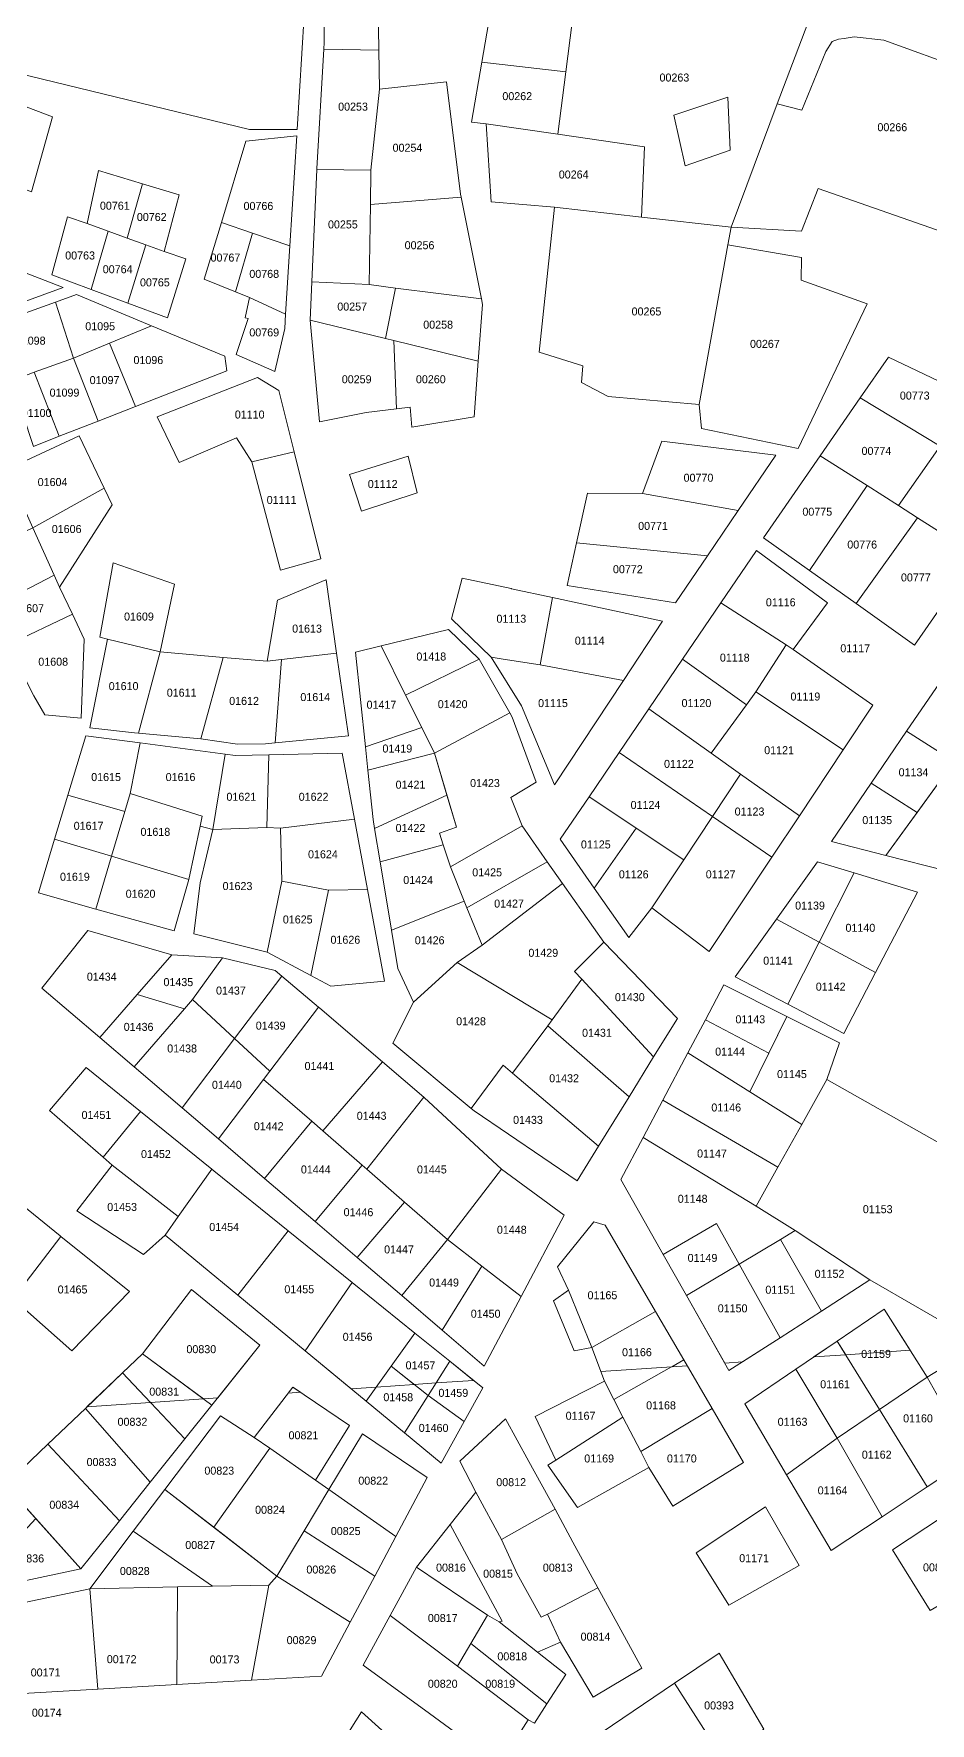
# Model space of a CAD drawing. Header units: metres. Extents: x 245225 to 248406, y 1633796 to 1637634.
# Drawn here: x 247318.2 to 247486.2, y 1636206.3 to 1636522.9 of the extents above; entities that cross this region are included whole.
import ezdxf
from ezdxf.enums import TextEntityAlignment as Align

# ---------------------------------------------------------------- set-up
doc = ezdxf.new("R2010")
doc.units = ezdxf.units.M
doc.header["$MEASUREMENT"] = 0
doc.layers.add('historique_numero_parcelle', color=7, linetype='Continuous')
doc.layers.add('LIMITES_PARCELLES', color=7, linetype='Continuous', lineweight=0, true_color=0xffffff)
doc.styles.add('Style-FANCY', font='FANCY.shx')

msp = doc.modelspace()

# ---------------------------------------------------------------- linework, layer by layer
at = {"layer": 'limites_parcelles', "flags": 128}
for points in [[(247307.704, 1636518.487), (247313.157, 1636530.89), (247314.855, 1636530.176), (247330.463, 1636558.983), (247369.353, 1636533.569), (247367.572, 1636504.967), (247358.637, 1636504.994), (247315.245, 1636515.577), (247307.704, 1636518.487)], [(247382.882, 1636519.859), (247372.55, 1636520.049), (247372.622, 1636521.3), (247372.488, 1636536.665), (247382.608, 1636536.069), (247382.882, 1636519.859)], [(247457.558, 1636509.777), (247448.887, 1636486.685), (247432.1, 1636488.577), (247432.675, 1636501.76), (247416.422, 1636504.111), (247417.914, 1636515.829), (247420.287, 1636534.468), (247449.76, 1636528.912), (247463.254, 1636524.944), (247457.558, 1636509.777)], [(247382.882, 1636519.859), (247383.005, 1636512.521), (247381.398, 1636497.394), (247371.258, 1636497.467), (247371.268, 1636497.706), (247372.55, 1636520.049), (247382.882, 1636519.859)], [(247417.914, 1636515.829), (247416.422, 1636504.111), (247403.008, 1636506.052), (247400.23, 1636506.37), (247402.167, 1636517.617), (247417.914, 1636515.829)], [(247398.335, 1636492.29), (247381.303, 1636490.957), (247381.398, 1636497.394), (247383.005, 1636512.521), (247395.573, 1636513.911), (247398.219, 1636492.876), (247398.335, 1636492.29)], [(247416.422, 1636504.111), (247432.675, 1636501.76), (247432.1, 1636488.577), (247415.787, 1636490.415), (247403.96, 1636491.447), (247403.008, 1636506.052), (247416.422, 1636504.111)], [(247357.975, 1636502.8), (247367.501, 1636503.813), (247366.218, 1636483.21), (247359.192, 1636485.589), (247353.374, 1636487.559), (247357.975, 1636502.8)], [(247338.573, 1636494.83), (247335.706, 1636484.648), (247332.163, 1636485.948), (247328.21, 1636487.399), (247330.373, 1636497.328), (247338.573, 1636494.83)], [(247342.63, 1636482.107), (247339.199, 1636483.366), (247335.706, 1636484.648), (247338.573, 1636494.83), (247345.442, 1636492.738), (247342.63, 1636482.107)], [(247381.398, 1636497.394), (247381.303, 1636490.957), (247381.081, 1636475.963), (247370.335, 1636476.442), (247371.258, 1636497.467), (247381.398, 1636497.394)], [(247402.101, 1636473.278), (247386.002, 1636475.248), (247381.081, 1636475.963), (247381.303, 1636490.957), (247398.335, 1636492.29), (247402.101, 1636473.278)], [(247328.21, 1636487.399), (247332.163, 1636485.948), (247328.998, 1636474.988), (247321.595, 1636477.742), (247324.552, 1636488.597), (247328.21, 1636487.399)], [(247432.1, 1636488.577), (247448.887, 1636486.685), (247448.295, 1636483.379), (247442.934, 1636453.427), (247425.868, 1636454.935), (247420.867, 1636457.554), (247421.105, 1636460.729), (247412.93, 1636463.269), (247415.787, 1636490.415), (247432.1, 1636488.577)], [(247335.706, 1636484.648), (247339.199, 1636483.366), (247335.83, 1636472.447), (247328.998, 1636474.988), (247332.163, 1636485.948), (247335.706, 1636484.648)], [(247366.218, 1636483.21), (247365.419, 1636470.382), (247358.637, 1636473.508), (247355.997, 1636474.581), (247359.192, 1636485.589), (247366.218, 1636483.21)], [(247342.63, 1636482.107), (247346.731, 1636480.784), (247343.291, 1636469.672), (247335.83, 1636472.447), (247339.199, 1636483.366), (247342.63, 1636482.107)], [(247442.934, 1636453.427), (247448.295, 1636483.379), (247462.11, 1636481.003), (247462.004, 1636476.77), (247474.386, 1636472.325), (247461.475, 1636445.231), (247443.377, 1636448.935), (247442.934, 1636453.427)], [(247381.081, 1636475.963), (247386.002, 1636475.248), (247384.161, 1636465.818), (247370.019, 1636469.254), (247370.335, 1636476.442), (247381.081, 1636475.963)], [(247325.69, 1636462.125), (247318.308, 1636459.506), (247314.105, 1636457.895), (247310.446, 1636468.389), (247322.29, 1636472.629), (247325.69, 1636462.125)], [(247340.257, 1636468.224), (247332.386, 1636464.929), (247325.69, 1636462.125), (247322.29, 1636472.629), (247326.226, 1636474.038), (247340.257, 1636468.224)], [(247365.419, 1636470.382), (247365.252, 1636467.688), (247363.4, 1636459.618), (247356.124, 1636462.793), (247358.373, 1636469.54), (247357.843, 1636469.672), (247358.637, 1636473.508), (247365.419, 1636470.382)], [(247402.101, 1636473.278), (247402.32, 1636472.172), (247401.522, 1636461.6), (247385.725, 1636465.438), (247384.161, 1636465.818), (247386.002, 1636475.248), (247402.101, 1636473.278)], [(247337.287, 1636453.073), (247332.386, 1636464.929), (247340.257, 1636468.224), (247354.007, 1636462.528), (247354.404, 1636459.75), (247337.287, 1636453.073)], [(247384.161, 1636465.818), (247385.725, 1636465.438), (247386.171, 1636452.625), (247380.492, 1636451.932), (247371.775, 1636450.183), (247370.019, 1636469.254), (247384.161, 1636465.818)], [(247401.522, 1636461.6), (247400.732, 1636451.138), (247389.09, 1636449.188), (247388.78, 1636452.944), (247386.171, 1636452.625), (247385.725, 1636465.438), (247401.522, 1636461.6)], [(247367.011, 1636444.591), (247359.113, 1636442.737), (247356.203, 1636447.182), (247345.461, 1636442.579), (247341.373, 1636451.141), (247360.172, 1636458.506), (247364.14, 1636456.072), (247367.011, 1636444.591)], [(247488.104, 1636445.616), (247480.24, 1636434.549), (247474.386, 1636438.258), (247465.595, 1636443.828), (247473.104, 1636454.687), (247488.104, 1636445.616)], [(247323.077, 1636419.189), (247322.045, 1636421.488), (247318.061, 1636430.361), (247331.429, 1636437.749), (247332.92, 1636434.641), (247323.077, 1636419.189)], [(247480.24, 1636434.549), (247483.851, 1636432.239), (247472.317, 1636416.144), (247463.585, 1636422.346), (247474.386, 1636438.258), (247480.24, 1636434.549)], [(247444.487, 1636425.113), (247419.923, 1636427.502), (247421.979, 1636436.837), (247432.297, 1636436.758), (247450.254, 1636433.605), (247444.487, 1636425.113)], [(247460.528, 1636407.561), (247459.247, 1636408.385), (247446.982, 1636416.273), (247453.649, 1636426.082), (247466.991, 1636416.289), (247460.528, 1636407.561)], [(247341.915, 1636407.124), (247332.02, 1636409.453), (247330.591, 1636409.823), (247333.131, 1636423.793), (247344.614, 1636419.771), (247341.915, 1636407.124)], [(247323.077, 1636419.189), (247325.452, 1636414.167), (247313.455, 1636408.415), (247310.015, 1636415.248), (247322.045, 1636421.488), (247323.077, 1636419.189)], [(247374.968, 1636406.868), (247364.636, 1636405.641), (247361.971, 1636405.325), (247363.929, 1636416.755), (247372.978, 1636420.565), (247373.001, 1636420.563), (247374.968, 1636406.868)], [(247415.405, 1636417.288), (247413.095, 1636404.631), (247406.207, 1636405.737), (247403.907, 1636406.106), (247396.49, 1636413.264), (247398.483, 1636420.923), (247407.696, 1636418.944), (247407.777, 1636418.926), (247415.405, 1636417.288)], [(247459.247, 1636408.385), (247453.537, 1636399.617), (247451.754, 1636397.171), (247439.796, 1636405.7), (247446.982, 1636416.273), (247459.247, 1636408.385)], [(247313.455, 1636408.415), (247325.452, 1636414.167), (247327.681, 1636409.453), (247327.099, 1636394.689), (247320.325, 1636395.271), (247318.262, 1636398.869), (247313.455, 1636408.415)], [(247341.915, 1636407.124), (247337.822, 1636391.87), (247337.1, 1636391.937), (247328.724, 1636392.84), (247332.02, 1636409.453), (247341.915, 1636407.124)], [(247361.971, 1636405.325), (247364.636, 1636405.641), (247363.432, 1636390.046), (247361.653, 1636389.873), (247356.415, 1636389.768), (247349.535, 1636390.773), (247353.725, 1636406.065), (247361.971, 1636405.325)], [(247390.92, 1636392.924), (247380.376, 1636389.32), (247378.507, 1636407.032), (247383.334, 1636408.202), (247387.915, 1636398.975), (247390.92, 1636392.924)], [(247406.207, 1636405.737), (247413.095, 1636404.631), (247428.73, 1636401.746), (247415.814, 1636382.161), (247409.596, 1636396.978), (247403.907, 1636406.106), (247406.207, 1636405.737)], [(247460.528, 1636407.561), (247475.477, 1636397.11), (247469.923, 1636388.754), (247453.537, 1636399.617), (247459.247, 1636408.385), (247460.528, 1636407.561)], [(247499.398, 1636395.311), (247502.207, 1636393.439), (247495.857, 1636383.279), (247490.723, 1636386.535), (247481.789, 1636392.202), (247488.746, 1636402.41), (247499.398, 1636395.311)], [(247469.923, 1636388.754), (247461.688, 1636376.367), (247450.666, 1636384.185), (247445.145, 1636388.102), (247451.754, 1636397.171), (247453.537, 1636399.617), (247469.923, 1636388.754)], [(247409.728, 1636374.488), (247396.294, 1636366.795), (247394.967, 1636370.897), (247394.257, 1636373.092), (247397.432, 1636374.257), (247393.305, 1636388.121), (247407.427, 1636395.645), (247407.876, 1636394.861), (247412.374, 1636382.69), (247407.612, 1636379.78), (247409.728, 1636374.488)], [(247445.145, 1636388.102), (247450.666, 1636384.185), (247445.407, 1636376.25), (247427.919, 1636388.227), (247433.465, 1636396.387), (247445.145, 1636388.102)], [(247338.189, 1636390.035), (247336.287, 1636380.527), (247335.284, 1636377.153), (247324.619, 1636380.225), (247327.979, 1636391.383), (247338.189, 1636390.035)], [(247354.085, 1636387.935), (247351.765, 1636373.78), (247349.38, 1636374.41), (247349.781, 1636376.32), (247336.287, 1636380.527), (247338.189, 1636390.035), (247354.085, 1636387.935)], [(247362.296, 1636387.816), (247361.925, 1636374.177), (247351.765, 1636373.78), (247354.085, 1636387.935), (247356.025, 1636387.679), (247362.296, 1636387.816)], [(247378.299, 1636375.706), (247364.465, 1636374.019), (247361.925, 1636374.177), (247362.296, 1636387.816), (247375.994, 1636388.114), (247378.299, 1636375.706)], [(247395.656, 1636380.221), (247382.093, 1636373.998), (247381.815, 1636375.679), (247380.838, 1636384.938), (247393.305, 1636388.121), (247395.656, 1636380.221)], [(247495.857, 1636383.279), (247499.052, 1636381.211), (247489.209, 1636366.048), (247477.869, 1636368.935), (247490.723, 1636386.535), (247495.857, 1636383.279)], [(247349.38, 1636374.41), (247347.286, 1636364.434), (247332.794, 1636368.776), (247335.284, 1636377.153), (247336.287, 1636380.527), (247349.781, 1636376.32), (247349.38, 1636374.41)], [(247382.093, 1636373.998), (247395.656, 1636380.221), (247397.432, 1636374.257), (247394.257, 1636373.092), (247394.967, 1636370.897), (247383.133, 1636367.729), (247382.093, 1636373.998)], [(247380.739, 1636362.569), (247373.434, 1636362.43), (247364.703, 1636364.097), (247364.465, 1636374.019), (247378.299, 1636375.706), (247380.739, 1636362.569)], [(247414.458, 1636367.76), (247399.402, 1636359.129), (247398.9, 1636360.367), (247396.294, 1636366.795), (247409.728, 1636374.488), (247414.458, 1636367.76)], [(247456.541, 1636368.624), (247444.786, 1636350.94), (247434.07, 1636359.142), (247440.025, 1636368.128), (247445.407, 1636376.25), (247456.541, 1636368.624)], [(247364.703, 1636364.097), (247361.971, 1636350.808), (247348.213, 1636354.247), (247349.403, 1636363.772), (247351.765, 1636373.78), (247361.925, 1636374.177), (247364.465, 1636374.019), (247364.703, 1636364.097)], [(247423.256, 1636362.827), (247431.131, 1636374.036), (247440.025, 1636368.128), (247434.07, 1636359.142), (247429.704, 1636353.586), (247423.256, 1636362.827)], [(247396.294, 1636366.795), (247398.9, 1636360.367), (247385.254, 1636354.946), (247383.133, 1636367.729), (247394.967, 1636370.897), (247396.294, 1636366.795)], [(247370.173, 1636346.433), (247373.434, 1636362.43), (247380.739, 1636362.569), (247383.931, 1636345.384), (247373.877, 1636344.458), (247370.173, 1636346.433)], [(247425.074, 1636352.66), (247419.551, 1636347.19), (247420.898, 1636345.734), (247415.342, 1636338.115), (247397.564, 1636348.857), (247402.248, 1636352.111), (247417.324, 1636363.684), (247425.074, 1636352.66)], [(247399.402, 1636359.129), (247402.248, 1636352.111), (247397.564, 1636348.857), (247389.355, 1636341.415), (247386.445, 1636347.765), (247385.254, 1636354.946), (247398.9, 1636360.367), (247399.402, 1636359.129)], [(247344.085, 1636350.305), (247337.622, 1636342.896), (247330.581, 1636334.824), (247319.743, 1636344.087), (247328.327, 1636354.873), (247344.085, 1636350.305)], [(247434.381, 1636331.162), (247420.898, 1636345.734), (247419.551, 1636347.19), (247425.074, 1636352.66), (247438.833, 1636338.372), (247434.381, 1636331.162)], [(247353.61, 1636349.776), (247347.968, 1636341.925), (247346.463, 1636340.191), (247337.622, 1636342.896), (247344.085, 1636350.305), (247353.61, 1636349.776)], [(247364.737, 1636346.315), (247355.861, 1636334.622), (247347.968, 1636341.925), (247353.61, 1636349.776), (247363.466, 1636347.395), (247364.737, 1636346.315)], [(247415.342, 1636338.115), (247414.551, 1636337.03), (247407.963, 1636328.14), (247406.216, 1636329.648), (247400.206, 1636321.482), (247385.519, 1636333.742), (247389.355, 1636341.415), (247397.564, 1636348.857), (247415.342, 1636338.115)], [(247434.381, 1636331.162), (247429.789, 1636323.724), (247414.551, 1636337.03), (247415.342, 1636338.115), (247420.898, 1636345.734), (247434.381, 1636331.162)], [(247355.861, 1636334.622), (247346.006, 1636321.64), (247337.024, 1636329.316), (247346.463, 1636340.191), (247347.968, 1636341.925), (247355.861, 1636334.622)], [(247383.549, 1636330.275), (247372.391, 1636317.299), (247370.314, 1636319.111), (247361.303, 1636326.97), (247362.471, 1636328.506), (247371.589, 1636340.497), (247371.8, 1636340.317), (247383.549, 1636330.275)], [(247466.825, 1636326.916), (247462.133, 1636318.506), (247452.389, 1636324.628), (247459.353, 1636338.766), (247469.207, 1636333.822), (247466.825, 1636326.916)], [(247362.471, 1636328.506), (247361.303, 1636326.97), (247352.821, 1636315.814), (247346.006, 1636321.64), (247355.861, 1636334.622), (247362.471, 1636328.506)], [(247391.333, 1636323.622), (247380.63, 1636310.113), (247379.759, 1636310.873), (247372.391, 1636317.299), (247383.549, 1636330.275), (247391.333, 1636323.622)], [(247452.389, 1636324.628), (247462.133, 1636318.506), (247457.685, 1636310.531), (247436.13, 1636323.099), (247440.79, 1636331.917), (247452.389, 1636324.628)], [(247407.963, 1636328.14), (247424.066, 1636314.455), (247420.047, 1636307.945), (247400.732, 1636321.042), (247400.206, 1636321.482), (247406.216, 1636329.648), (247407.963, 1636328.14)], [(247526.567, 1636290.021), (247517.626, 1636278.021), (247516.832, 1636278.894), (247505.279, 1636286.174), (247499.449, 1636289.848), (247493.496, 1636278.656), (247474.922, 1636289.371), (247460.906, 1636298.612), (247453.603, 1636303.216), (247457.685, 1636310.531), (247462.133, 1636318.506), (247466.825, 1636326.916), (247506.196, 1636304.691), (247514.145, 1636298.966), (247526.567, 1636290.021)], [(247351.582, 1636310.127), (247345.314, 1636301.289), (247332.906, 1636310.882), (247331.223, 1636312.356), (247338.231, 1636320.957), (247351.582, 1636310.127)], [(247405.865, 1636310.155), (247395.726, 1636296.946), (247387.677, 1636303.967), (247380.63, 1636310.113), (247391.333, 1636323.622), (247391.379, 1636323.582), (247405.865, 1636310.155)], [(247379.759, 1636310.873), (247370.955, 1636300.314), (247361.474, 1636308.418), (247370.314, 1636319.111), (247372.391, 1636317.299), (247379.759, 1636310.873)], [(247453.603, 1636303.216), (247460.906, 1636298.612), (247458.171, 1636296.98), (247450.393, 1636292.336), (247446.142, 1636299.962), (247436.187, 1636294.144), (247428.249, 1636308.183), (247432.429, 1636316.093), (247453.603, 1636303.216)], [(247345.314, 1636301.289), (247342.828, 1636297.785), (247338.793, 1636294.147), (247326.292, 1636302.349), (247332.906, 1636310.882), (247345.314, 1636301.289)], [(247365.901, 1636298.569), (247356.462, 1636286.522), (247342.828, 1636297.785), (247345.314, 1636301.289), (247351.582, 1636310.127), (247351.956, 1636309.824), (247365.901, 1636298.569)], [(247370.955, 1636300.314), (247379.759, 1636310.873), (247380.63, 1636310.113), (247387.677, 1636303.967), (247378.816, 1636293.595), (247370.955, 1636300.314)], [(247402.165, 1636291.968), (247395.726, 1636296.946), (247405.865, 1636310.155), (247417.639, 1636301.489), (247409.545, 1636286.263), (247402.165, 1636291.968)], [(247323.325, 1636297.511), (247314.359, 1636285.804), (247305.876, 1636293.21), (247315.206, 1636304.113), (247323.143, 1636297.657), (247323.325, 1636297.511)], [(247434.74, 1636283.44), (247422.785, 1636276.738), (247418.42, 1636287.453), (247416.379, 1636291.814), (247423.182, 1636300.286), (247425.299, 1636299.624), (247434.74, 1636283.44)], [(247389.637, 1636279.413), (247385.22, 1636273.227), (247380.521, 1636266.647), (247369.081, 1636276.098), (247377.914, 1636288.874), (247389.637, 1636279.413)], [(247440.027, 1636274.375), (247426.927, 1636266.979), (247425.167, 1636270.388), (247422.785, 1636276.738), (247434.74, 1636283.44), (247440.027, 1636274.375)], [(247445.342, 1636265.265), (247431.978, 1636257.198), (247428.642, 1636263.657), (247426.927, 1636266.979), (247440.027, 1636274.375), (247445.342, 1636265.265)], [(247426.927, 1636266.979), (247428.642, 1636263.657), (247416.039, 1636255.571), (247412.202, 1636263.773), (247425.167, 1636270.388), (247426.927, 1636266.979)], [(247371.022, 1636251.837), (247362.474, 1636257.826), (247359.55, 1636259.875), (247366.747, 1636269.294), (247377.418, 1636262.12), (247371.022, 1636251.837)], [(247362.474, 1636257.826), (247351.956, 1636243.036), (247342.807, 1636250.129), (247353.2, 1636263.896), (247359.55, 1636259.875), (247362.474, 1636257.826)], [(247431.978, 1636257.198), (247433.501, 1636254.248), (247420.14, 1636246.707), (247414.583, 1636254.645), (247416.039, 1636255.571), (247428.642, 1636263.657), (247431.978, 1636257.198)], [(247433.501, 1636254.248), (247431.978, 1636257.198), (247445.342, 1636265.265), (247451.228, 1636255.174), (247437.999, 1636246.972), (247433.501, 1636254.248)], [(247415.909, 1636246.389), (247405.899, 1636240.748), (247401.037, 1636249.609), (247398.073, 1636255.43), (247406.646, 1636263.367), (247411.02, 1636255.349), (247415.909, 1636246.389)], [(247371.022, 1636251.837), (247373.544, 1636250.07), (247368.91, 1636242.362), (247363.797, 1636233.856), (247351.956, 1636243.036), (247362.474, 1636257.826), (247371.022, 1636251.837)], [(247363.797, 1636233.856), (247362.289, 1636232.189), (247351.736, 1636231.976), (247336.879, 1636242.277), (247342.807, 1636250.129), (247363.797, 1636233.856)], [(247405.899, 1636240.748), (247408.836, 1636234.318), (247413.281, 1636226.143), (247414.476, 1636226.759), (247416.932, 1636221.459), (247412.613, 1636219.608), (247405.423, 1636225.269), (247405.978, 1636225.428), (247396.242, 1636243.535), (247401.037, 1636249.609), (247405.899, 1636240.748)], [(247414.476, 1636226.759), (247413.281, 1636226.143), (247408.836, 1636234.318), (247405.899, 1636240.748), (247415.909, 1636246.389), (247419.257, 1636240.252), (247423.953, 1636231.644), (247414.476, 1636226.759)], [(247405.423, 1636225.269), (247403.279, 1636226.539), (247389.924, 1636235.533), (247396.242, 1636243.535), (247405.978, 1636225.428), (247405.423, 1636225.269)], [(247403.279, 1636226.539), (247400.126, 1636221.21), (247397.625, 1636216.981), (247385.032, 1636226.503), (247389.924, 1636235.533), (247403.279, 1636226.539)], [(247358.995, 1636214.349), (247345.008, 1636213.542), (247345.141, 1636231.843), (247351.736, 1636231.976), (247362.289, 1636232.189), (247358.995, 1636214.349)], [(247377.528, 1636225.241), (247372.144, 1636215.107), (247358.995, 1636214.349), (247362.289, 1636232.189), (247363.797, 1636233.856), (247377.528, 1636225.241)], [(247416.932, 1636221.459), (247414.476, 1636226.759), (247423.953, 1636231.644), (247432.155, 1636216.609), (247423.05, 1636211.191), (247416.932, 1636221.459)], [(247410.879, 1636206.958), (247405.482, 1636198.491), (247392.363, 1636208.087), (247379.967, 1636217.155), (247385.032, 1636226.503), (247397.625, 1636216.981), (247410.879, 1636206.958)], [(247414.368, 1636209.899), (247400.126, 1636221.21), (247403.279, 1636226.539), (247405.423, 1636225.269), (247412.613, 1636219.608), (247417.948, 1636215.407), (247414.368, 1636209.899)], [(247414.368, 1636209.899), (247412.043, 1636206.323), (247410.879, 1636206.958), (247397.625, 1636216.981), (247400.126, 1636221.21), (247414.368, 1636209.899)], [(247447.266, 1636199.764), (247438.184, 1636193.411), (247433.754, 1636190.446), (247424.753, 1636204.635), (247438.272, 1636213.779), (247447.266, 1636199.764)], [(247392.563, 1636196.759), (247383.25, 1636186.508), (247371.154, 1636194.955), (247379.658, 1636208.44), (247391.723, 1636197.539), (247392.563, 1636196.759)]]:
    msp.add_lwpolyline(points, close=True, dxfattribs=at)
at = {"layer": 'limites_parcelles', "color": 0, "flags": 128}
for points in [[(247307.704329, 1636518.487062), (247313.156716, 1636530.889597), (247314.855499, 1636530.175921), (247330.462879, 1636558.982756), (247369.352786, 1636533.5689), (247367.572322, 1636504.966608), (247358.637139, 1636504.993843), (247315.245386, 1636515.577198), (247307.704329, 1636518.487062)], [(247457.558198, 1636509.77693), (247448.886695, 1636486.68486), (247432.100442, 1636488.576836), (247432.674693, 1636501.759614), (247416.421834, 1636504.111399), (247417.913748, 1636515.829392), (247420.286832, 1636534.468394), (247449.759822, 1636528.912445), (247463.253598, 1636524.943687), (247457.558198, 1636509.77693)], [(247382.881652, 1636519.858705), (247383.005313, 1636512.521474), (247381.398341, 1636497.39398), (247371.257827, 1636497.466934), (247371.268345, 1636497.70645), (247372.550303, 1636520.049145), (247382.881652, 1636519.858705)], [(247398.335011, 1636492.289872), (247381.302982, 1636490.957284), (247381.398341, 1636497.39398), (247383.005313, 1636512.521474), (247395.573046, 1636513.91054), (247398.218885, 1636492.876123), (247398.335011, 1636492.289872)], [(247416.421834, 1636504.111399), (247432.674693, 1636501.759614), (247432.100442, 1636488.576836), (247415.787254, 1636490.415493), (247403.960355, 1636491.44737), (247403.007853, 1636506.052399), (247416.421834, 1636504.111399)], [(247357.974914, 1636502.800222), (247367.500517, 1636503.813094), (247366.218002, 1636483.21011), (247359.191796, 1636485.588818), (247353.373651, 1636487.558539), (247357.974914, 1636502.800222)], [(247381.398341, 1636497.39398), (247381.302982, 1636490.957284), (247381.08084, 1636475.962687), (247370.33457, 1636476.442197), (247371.257827, 1636497.466934), (247381.398341, 1636497.39398)], [(247432.100442, 1636488.576836), (247448.886695, 1636486.68486), (247448.294916, 1636483.378792), (247442.933558, 1636453.426669), (247425.867899, 1636454.934797), (247420.867264, 1636457.554177), (247421.105389, 1636460.729183), (247412.929748, 1636463.269188), (247415.787254, 1636490.415493), (247432.100442, 1636488.576836)], [(247442.933558, 1636453.426669), (247448.294916, 1636483.378792), (247462.109648, 1636481.00301), (247462.003815, 1636476.769668), (247474.386339, 1636472.324659), (247461.474647, 1636445.231272), (247443.377111, 1636448.935446), (247442.933558, 1636453.426669)], [(247381.08084, 1636475.962687), (247386.0021, 1636475.248311), (247384.160877, 1636465.817861), (247370.018912, 1636469.253913), (247370.33457, 1636476.442197), (247381.08084, 1636475.962687)], [(247325.690209, 1636462.124951), (247318.308319, 1636459.505571), (247314.105145, 1636457.894727), (247310.445852, 1636468.388744), (247322.289606, 1636472.628532), (247325.690209, 1636462.124951)], [(247384.160877, 1636465.817861), (247385.724908, 1636465.437851), (247386.170684, 1636452.625234), (247380.491766, 1636451.93177), (247371.775453, 1636450.18289), (247370.018912, 1636469.253913), (247384.160877, 1636465.817861)], [(247401.521989, 1636461.599658), (247400.732432, 1636451.138018), (247389.089541, 1636449.187978), (247388.780231, 1636452.943891), (247386.170684, 1636452.625234), (247385.724908, 1636465.437851), (247401.521989, 1636461.599658)], [(247323.077068, 1636419.189297), (247322.045031, 1636421.487741), (247318.060619, 1636430.361407), (247331.429433, 1636437.748668), (247332.919588, 1636434.640994), (247323.077068, 1636419.189297)], [(247460.528385, 1636407.561056), (247459.246701, 1636408.385282), (247446.98176, 1636416.272629), (247453.649204, 1636426.081927), (247466.991388, 1636416.289498), (247460.528385, 1636407.561056)], [(247323.077068, 1636419.189297), (247325.451815, 1636414.166843), (247313.455388, 1636408.414636), (247310.01492, 1636415.247523), (247322.045031, 1636421.487741), (247323.077068, 1636419.189297)], [(247374.967749, 1636406.867809), (247364.636104, 1636405.641458), (247361.970896, 1636405.325102), (247363.928817, 1636416.755125), (247372.977585, 1636420.565133), (247373.001211, 1636420.563136), (247374.967749, 1636406.867809)], [(247459.246701, 1636408.385282), (247453.537131, 1636399.617014), (247451.754362, 1636397.170889), (247439.79575, 1636405.700405), (247446.98176, 1636416.272629), (247459.246701, 1636408.385282)], [(247313.455388, 1636408.414636), (247325.451815, 1636414.166843), (247327.680827, 1636409.45261), (247327.098743, 1636394.688831), (247320.325396, 1636395.270915), (247318.261642, 1636398.869256), (247313.455388, 1636408.414636)], [(247361.970896, 1636405.325102), (247364.636104, 1636405.641458), (247363.432408, 1636390.046269), (247361.653395, 1636389.873405), (247356.414635, 1636389.767571), (247349.535454, 1636390.77299), (247353.724873, 1636406.064851), (247361.970896, 1636405.325102)], [(247460.528385, 1636407.561056), (247475.477373, 1636397.109994), (247469.922521, 1636388.753772), (247453.537131, 1636399.617014), (247459.246701, 1636408.385282), (247460.528385, 1636407.561056)], [(247469.922521, 1636388.753772), (247461.68841, 1636376.367114), (247450.666124, 1636384.1855), (247445.144781, 1636388.101929), (247451.754362, 1636397.170889), (247453.537131, 1636399.617014), (247469.922521, 1636388.753772)], [(247445.144781, 1636388.101929), (247450.666124, 1636384.1855), (247445.407096, 1636376.24971), (247427.919284, 1636388.227475), (247433.465106, 1636396.386617), (247445.144781, 1636388.101929)], [(247338.189432, 1636390.034595), (247336.286792, 1636380.527288), (247335.283865, 1636377.152733), (247324.619161, 1636380.224713), (247327.978616, 1636391.383193), (247338.189432, 1636390.034595)], [(247354.085234, 1636387.935149), (247351.764948, 1636373.7804), (247349.379812, 1636374.410436), (247349.780569, 1636376.320405), (247336.286792, 1636380.527288), (247338.189432, 1636390.034595), (247354.085234, 1636387.935149)], [(247362.295806, 1636387.815668), (247361.924969, 1636374.177276), (247351.764948, 1636373.7804), (247354.085234, 1636387.935149), (247356.024506, 1636387.679019), (247362.295806, 1636387.815668)], [(247395.656356, 1636380.221408), (247382.09346, 1636373.998091), (247381.814686, 1636375.678701), (247380.83798, 1636384.937874), (247393.304615, 1636388.120845), (247395.656356, 1636380.221408)], [(247456.541026, 1636368.623851), (247444.785645, 1636350.94011), (247434.069998, 1636359.142209), (247440.025072, 1636368.128321), (247445.407096, 1636376.24971), (247456.541026, 1636368.623851)], [(247423.255697, 1636362.826823), (247431.131297, 1636374.035539), (247440.025072, 1636368.128321), (247434.069998, 1636359.142209), (247429.704365, 1636353.585948), (247423.255697, 1636362.826823)], [(247425.074147, 1636352.659905), (247419.551334, 1636347.189722), (247420.897757, 1636345.734497), (247415.341844, 1636338.114733), (247397.564415, 1636348.8566), (247402.247549, 1636352.110981), (247417.323543, 1636363.684471), (247425.074147, 1636352.659905)], [(247399.402302, 1636359.129259), (247402.247549, 1636352.110981), (247397.564415, 1636348.8566), (247389.355326, 1636341.415091), (247386.444903, 1636347.765103), (247385.253823, 1636354.945613), (247398.900497, 1636360.367044), (247399.402302, 1636359.129259)], [(247344.085027, 1636350.305108), (247337.621661, 1636342.895854), (247330.580535, 1636334.824286), (247319.743311, 1636344.087388), (247328.326924, 1636354.872802), (247344.085027, 1636350.305108)], [(247353.610046, 1636349.775941), (247347.96817, 1636341.925385), (247346.462748, 1636340.190877), (247337.621661, 1636342.895854), (247344.085027, 1636350.305108), (247353.610046, 1636349.775941)], [(247364.73715, 1636346.315043), (247355.861005, 1636334.622361), (247347.96817, 1636341.925385), (247353.610046, 1636349.775941), (247363.465795, 1636347.394686), (247364.73715, 1636346.315043)], [(247415.341844, 1636338.114733), (247414.550699, 1636337.029701), (247407.962561, 1636328.139684), (247406.216307, 1636329.647812), (247400.205683, 1636321.481854), (247385.51886, 1636333.742159), (247389.355326, 1636341.415091), (247397.564415, 1636348.8566), (247415.341844, 1636338.114733)], [(247434.380819, 1636331.161894), (247429.788848, 1636323.724195), (247414.550699, 1636337.029701), (247415.341844, 1636338.114733), (247420.897757, 1636345.734497), (247434.380819, 1636331.161894)], [(247355.861005, 1636334.622361), (247346.005622, 1636321.639714), (247337.024471, 1636329.316341), (247346.462748, 1636340.190877), (247347.96817, 1636341.925385), (247355.861005, 1636334.622361)], [(247383.549294, 1636330.274756), (247372.391025, 1636317.299198), (247370.314082, 1636319.110769), (247361.303367, 1636326.970181), (247362.471246, 1636328.506088), (247371.588691, 1636340.496671), (247371.800186, 1636340.317068), (247383.549294, 1636330.274756)], [(247466.825481, 1636326.915895), (247462.133334, 1636318.505503), (247452.389457, 1636324.62818), (247459.353224, 1636338.766197), (247469.206735, 1636333.821534), (247466.825481, 1636326.915895)], [(247391.332772, 1636323.621986), (247380.629666, 1636310.113211), (247379.758843, 1636310.872769), (247372.391025, 1636317.299198), (247383.549294, 1636330.274756), (247391.332772, 1636323.621986)], [(247407.962561, 1636328.139684), (247424.066303, 1636314.455283), (247420.047054, 1636307.945232), (247400.732432, 1636321.042133), (247400.205683, 1636321.481854), (247406.216307, 1636329.647812), (247407.962561, 1636328.139684)], [(247517.128673, 1636278.567398), (247518.081722, 1636278.632955), (247526.567458, 1636290.021134), (247514.145269, 1636298.966299), (247506.195559, 1636304.69085), (247466.825481, 1636326.915895), (247462.133334, 1636318.505503), (247457.684603, 1636310.531417), (247453.603277, 1636303.215884), (247460.905792, 1636298.612124), (247474.921747, 1636289.371445), (247493.495534, 1636278.655798), (247499.448671, 1636289.847696), (247505.279282, 1636286.173612), (247516.831831, 1636278.893924), (247517.128673, 1636278.567398)], [(247405.865359, 1636310.154507), (247395.725557, 1636296.946128), (247387.676739, 1636303.966545), (247380.629666, 1636310.113211), (247391.332772, 1636323.621986), (247391.379392, 1636323.582138), (247405.865359, 1636310.154507)], [(247345.313669, 1636301.289215), (247342.828253, 1636297.785212), (247338.79335, 1636294.147184), (247326.291762, 1636302.349283), (247332.906359, 1636310.882113), (247345.313669, 1636301.289215)], [(247365.900734, 1636298.56949), (247356.462096, 1636286.522473), (247342.828253, 1636297.785212), (247345.313669, 1636301.289215), (247351.582446, 1636310.1271), (247351.956397, 1636309.823777), (247365.900734, 1636298.56949)], [(247370.955051, 1636300.314225), (247379.758843, 1636310.872769), (247380.629666, 1636310.113211), (247387.676739, 1636303.966545), (247378.816217, 1636293.594904), (247370.955051, 1636300.314225)], [(247402.165279, 1636291.967519), (247395.725557, 1636296.946128), (247405.865359, 1636310.154507), (247417.639341, 1636301.489386), (247409.544518, 1636286.262561), (247402.165279, 1636291.967519)], [(247434.739575, 1636283.440302), (247422.785497, 1636276.737565), (247418.419863, 1636287.453212), (247416.379493, 1636291.814043), (247423.182373, 1636300.285529), (247425.299043, 1636299.62407), (247434.739575, 1636283.440302)], [(247447.694773, 1636273.791301), (247451.035454, 1636274.021094), (247458.078, 1636278.546935), (247450.392539, 1636292.335556), (247440.536612, 1636286.45142), (247447.694773, 1636273.791301)], [(247377.701667, 1636268.976739), (247382.416321, 1636269.301043), (247385.219607, 1636273.226829), (247389.636646, 1636279.412552), (247377.914103, 1636288.87366), (247369.081497, 1636276.097749), (247377.701667, 1636268.976739)], [(247350.035816, 1636267.07371), (247352.69444, 1636267.256586), (247360.608289, 1636277.125622), (247347.80243, 1636287.603143), (247338.594912, 1636275.538119), (247350.035816, 1636267.07371)], [(247424.488937, 1636272.195059), (247437.78553, 1636273.109682), (247440.027431, 1636274.375405), (247434.739575, 1636283.440302), (247422.785497, 1636276.737565), (247424.488937, 1636272.195059)], [(247389.506452, 1636269.788746), (247393.633648, 1636270.07264), (247396.192767, 1636274.121195), (247389.636646, 1636279.412552), (247385.219607, 1636273.226829), (247389.506452, 1636269.788746)]]:
    msp.add_lwpolyline(points, close=True, dxfattribs=at)
msp.add_lwpolyline([(247491.352405, 1636484.819544), (247465.238352, 1636493.9588), (247462.063346, 1636485.91545), (247448.886695, 1636486.68486), (247457.558198, 1636509.77693), (247462.142721, 1636508.643204), (247466.667105, 1636519.596976), (247467.857733, 1636521.50198), (247469.04836, 1636521.898856), (247470.080237, 1636522.057606), (247471.985241, 1636522.375107), (247477.541502, 1636521.740105), (247492.702157, 1636516.263219)], dxfattribs=at)
at = {"layer": 'limites_parcelles', "flags": 128}
msp.add_lwpolyline([(247491.352, 1636484.82), (247465.238, 1636493.959), (247462.063, 1636485.915), (247448.887, 1636486.685), (247457.558, 1636509.777), (247462.143, 1636508.643), (247466.667, 1636519.597), (247467.858, 1636521.502), (247469.048, 1636521.899), (247470.08, 1636522.058), (247471.985, 1636522.375), (247477.542, 1636521.74), (247492.702, 1636516.263)], dxfattribs=at)
at = {"layer": 'limites_parcelles', "color": 0}
for points in [[(247420.286832, 1636534.468394), (247417.913748, 1636515.829392), (247402.16696, 1636517.617443), (247405.547858, 1636537.246836)], [(247317.826472, 1636493.29104), (247300.782027, 1636500.082431), (247305.551557, 1636513.47334), (247321.72769, 1636507.375098)], [(247438.15559, 1636507.684091), (247448.31561, 1636511.070765), (247448.738945, 1636501.122412), (247440.272261, 1636498.159072)], [(247359.191796, 1636485.588818), (247355.99731, 1636474.580794), (247350.170456, 1636476.947954), (247353.373651, 1636487.558539)], [(247313.922467, 1636479.196917), (247323.712069, 1636475.360451), (247303.339112, 1636467.952102), (247308.145236, 1636481.309022)], [(247337.286676, 1636453.072735), (247330.322625, 1636450.356109), (247325.690209, 1636462.124951), (247332.385782, 1636464.928517)], [(247330.322625, 1636450.356109), (247322.989208, 1636447.495395), (247318.308319, 1636459.505571), (247325.690209, 1636462.124951)], [(247488.103549, 1636445.615993), (247473.103674, 1636454.687345), (247478.387795, 1636462.329916), (247494.527411, 1636454.656984)], [(247322.989208, 1636447.495395), (247318.150819, 1636445.607974), (247314.105145, 1636457.894727), (247318.308319, 1636459.505571)], [(247331.429433, 1636437.748668), (247318.060619, 1636430.361407), (247313.173201, 1636441.246152), (247326.728325, 1636447.552687)], [(247359.11339, 1636442.73726), (247367.010799, 1636444.591025), (247372.025083, 1636424.533891), (247364.457984, 1636422.41722)], [(247450.25422, 1636433.604914), (247432.297287, 1636436.757885), (247435.948544, 1636446.600405), (247457.300462, 1636443.981025)], [(247390.082931, 1636436.916636), (247379.631869, 1636433.477046), (247377.382906, 1636440.356226), (247388.363136, 1636443.795816)], [(247474.38619, 1636438.257516), (247463.584657, 1636422.345868), (247454.972124, 1636428.463181), (247465.595136, 1636443.827538)], [(247472.316759, 1636416.143627), (247483.851075, 1636432.238749), (247494.924287, 1636425.155883), (247483.282597, 1636408.354808)], [(247322.045031, 1636421.487741), (247310.01492, 1636415.247523), (247305.439116, 1636424.335222), (247318.060619, 1636430.361407)], [(247444.487292, 1636425.112686), (247438.488549, 1636416.279094), (247418.168508, 1636419.533476), (247419.923, 1636427.501791)], [(247428.729677, 1636401.745998), (247413.095488, 1636404.630878), (247415.404572, 1636417.288079), (247436.054377, 1636412.852733)], [(247401.658475, 1636405.708969), (247387.915166, 1636398.975367), (247383.334002, 1636408.201977), (247395.969922, 1636411.26523)], [(247353.724873, 1636406.064851), (247349.535454, 1636390.77299), (247337.822211, 1636391.869549), (247341.915439, 1636407.124272)], [(247363.432408, 1636390.046269), (247364.636104, 1636405.641458), (247374.967749, 1636406.867809), (247377.191215, 1636391.383193)], [(247407.426922, 1636395.64487), (247393.304615, 1636388.120845), (247387.915166, 1636398.975367), (247401.658475, 1636405.708969)], [(247451.754362, 1636397.170889), (247445.144781, 1636388.101929), (247433.465106, 1636396.386617), (247439.79575, 1636405.700405)], [(247380.375748, 1636389.319825), (247390.919829, 1636392.923879), (247393.304615, 1636388.120845), (247380.83798, 1636384.937874)], [(247483.753381, 1636376.992551), (247475.174843, 1636382.495528), (247481.789448, 1636392.201944), (247490.723164, 1636386.535458)], [(247445.407096, 1636376.24971), (247440.025072, 1636368.128321), (247422.272373, 1636379.91961), (247427.919284, 1636388.227475)], [(247461.68841, 1636376.367114), (247456.541026, 1636368.623851), (247445.407096, 1636376.24971), (247450.666124, 1636384.1855)], [(247483.753381, 1636376.992551), (247477.868671, 1636368.935308), (247467.698607, 1636371.524734), (247475.174843, 1636382.495528)], [(247335.283865, 1636377.152733), (247332.794406, 1636368.776435), (247322.134168, 1636371.970772), (247324.619161, 1636380.224713)], [(247431.131297, 1636374.035539), (247423.255697, 1636362.826823), (247416.872047, 1636371.974527), (247422.272373, 1636379.91961)], [(247332.794406, 1636368.776435), (247329.858191, 1636358.896936), (247319.10831, 1636361.92034), (247322.134168, 1636371.970772)], [(247347.286492, 1636364.433887), (247344.508361, 1636354.776576), (247329.858191, 1636358.896936), (247332.794406, 1636368.776435)], [(247417.323543, 1636363.684471), (247402.247549, 1636352.110981), (247399.402302, 1636359.129259), (247414.458474, 1636367.759785)], [(247471.954493, 1636365.64632), (247465.413193, 1636352.674091), (247457.404301, 1636356.993566), (247465.079227, 1636367.714727)], [(247475.951264, 1636346.990543), (247465.413193, 1636352.674091), (247471.954493, 1636365.64632), (247483.811765, 1636362.07909)], [(247373.434367, 1636362.429752), (247370.173365, 1636346.433167), (247361.970896, 1636350.807818), (247364.703099, 1636364.09663)], [(247465.413193, 1636352.674091), (247459.546541, 1636341.039775), (247449.680446, 1636346.204059), (247457.404301, 1636356.993566)], [(247475.951264, 1636346.990543), (247470.000487, 1636335.567787), (247459.546541, 1636341.039775), (247465.413193, 1636352.674091)], [(247371.588691, 1636340.496671), (247362.471246, 1636328.506088), (247355.861005, 1636334.622361), (247364.73715, 1636346.315043)], [(247346.462748, 1636340.190877), (247337.024471, 1636329.316341), (247330.580535, 1636334.824286), (247337.621661, 1636342.895854)], [(247455.971417, 1636331.900367), (247444.085637, 1636338.154752), (247447.540818, 1636344.693867), (247459.353224, 1636338.766197)], [(247429.788848, 1636323.724195), (247424.066303, 1636314.455283), (247407.962561, 1636328.139684), (247414.550699, 1636337.029701)], [(247455.971417, 1636331.900367), (247452.389457, 1636324.62818), (247440.789703, 1636331.917019), (247444.085637, 1636338.154752)], [(247338.230728, 1636320.957089), (247331.223202, 1636312.356063), (247321.198523, 1636321.134738), (247328.05836, 1636329.208209)], [(247370.314082, 1636319.110769), (247361.473773, 1636308.418334), (247352.820757, 1636315.814487), (247361.303367, 1636326.970181)], [(247457.684603, 1636310.531417), (247453.603277, 1636303.215884), (247432.428652, 1636316.093283), (247436.130496, 1636323.09922)], [(247395.725557, 1636296.946128), (247387.178794, 1636286.447003), (247378.816217, 1636293.594904), (247387.676739, 1636303.966545)], [(247377.914103, 1636288.87366), (247369.081497, 1636276.097749), (247356.462096, 1636286.522473), (247365.900734, 1636298.56949)], [(247450.392539, 1636292.335556), (247440.536612, 1636286.45142), (247436.187266, 1636294.143794), (247446.142012, 1636299.961502)], [(247474.921747, 1636289.371445), (247465.853202, 1636283.543611), (247458.171175, 1636296.979517), (247460.905792, 1636298.612124)], [(247314.35903, 1636285.803972), (247323.324694, 1636297.51126), (247336.16074, 1636287.179809), (247325.365719, 1636276.067286)], [(247402.165279, 1636291.967519), (247394.739542, 1636279.984464), (247387.178794, 1636286.447003), (247395.725557, 1636296.946128)], [(247465.853202, 1636283.543611), (247458.078, 1636278.546935), (247450.392539, 1636292.335556), (247458.171175, 1636296.979517)], [(247394.739542, 1636279.984464), (247402.165279, 1636291.967519), (247409.544518, 1636286.262561), (247402.624206, 1636273.245058)], [(247422.785497, 1636276.737565), (247419.478198, 1636276.076106), (247415.641732, 1636285.468833), (247418.419863, 1636287.453212)], [(247470.368582, 1636275.350947), (247482.461688, 1636276.182787), (247477.554356, 1636283.88133), (247468.787342, 1636277.91798)], [(247464.410949, 1636274.941144), (247470.368582, 1636275.350947), (247468.787342, 1636277.91798)], [(247340.12112, 1636266.391715), (247350.035816, 1636267.07371), (247338.594912, 1636275.538119), (247334.859718, 1636271.958126)], [(247382.416321, 1636269.301043), (247389.506452, 1636269.788746), (247385.219607, 1636273.226829)], [(247393.633648, 1636270.07264), (247400.614097, 1636270.552799), (247396.192767, 1636274.121195)], [(247437.78553, 1636273.109682), (247440.6508, 1636273.306773), (247440.027431, 1636274.375405)], [(247328.196153, 1636265.571442), (247340.12112, 1636266.391715), (247334.859718, 1636271.958126)], [(247365.883148, 1636268.163788), (247368.191541, 1636268.322574), (247366.746635, 1636269.293939)]]:
    msp.add_3dface(points, dxfattribs=at)
at = {"layer": 'limites_parcelles'}
for points in [[(247420.287, 1636534.468), (247417.914, 1636515.829), (247402.167, 1636517.617), (247405.548, 1636537.247)], [(247317.826, 1636493.291), (247300.782, 1636500.082), (247305.552, 1636513.473), (247321.728, 1636507.375)], [(247438.156, 1636507.684), (247448.316, 1636511.071), (247448.739, 1636501.122), (247440.272, 1636498.159)], [(247359.192, 1636485.589), (247355.997, 1636474.581), (247350.17, 1636476.948), (247353.374, 1636487.559)], [(247313.922, 1636479.197), (247323.712, 1636475.36), (247303.339, 1636467.952), (247308.145, 1636481.309)], [(247337.287, 1636453.073), (247330.323, 1636450.356), (247325.69, 1636462.125), (247332.386, 1636464.929)], [(247330.323, 1636450.356), (247322.989, 1636447.495), (247318.308, 1636459.506), (247325.69, 1636462.125)], [(247488.104, 1636445.616), (247473.104, 1636454.687), (247478.388, 1636462.33), (247494.527, 1636454.657)], [(247322.989, 1636447.495), (247318.151, 1636445.608), (247314.105, 1636457.895), (247318.308, 1636459.506)], [(247331.429, 1636437.749), (247318.061, 1636430.361), (247313.173, 1636441.246), (247326.728, 1636447.553)], [(247359.113, 1636442.737), (247367.011, 1636444.591), (247372.025, 1636424.534), (247364.458, 1636422.417)], [(247450.254, 1636433.605), (247432.297, 1636436.758), (247435.949, 1636446.6), (247457.3, 1636443.981)], [(247390.083, 1636436.917), (247379.632, 1636433.477), (247377.383, 1636440.356), (247388.363, 1636443.796)], [(247474.386, 1636438.258), (247463.585, 1636422.346), (247454.972, 1636428.463), (247465.595, 1636443.828)], [(247472.317, 1636416.144), (247483.851, 1636432.239), (247494.924, 1636425.156), (247483.283, 1636408.355)], [(247322.045, 1636421.488), (247310.015, 1636415.248), (247305.439, 1636424.335), (247318.061, 1636430.361)], [(247444.487, 1636425.113), (247438.489, 1636416.279), (247418.169, 1636419.533), (247419.923, 1636427.502)], [(247428.73, 1636401.746), (247413.095, 1636404.631), (247415.405, 1636417.288), (247436.054, 1636412.853)], [(247401.658, 1636405.709), (247387.915, 1636398.975), (247383.334, 1636408.202), (247395.97, 1636411.265)], [(247353.725, 1636406.065), (247349.535, 1636390.773), (247337.822, 1636391.87), (247341.915, 1636407.124)], [(247363.432, 1636390.046), (247364.636, 1636405.641), (247374.968, 1636406.868), (247377.191, 1636391.383)], [(247407.427, 1636395.645), (247393.305, 1636388.121), (247387.915, 1636398.975), (247401.658, 1636405.709)], [(247451.754, 1636397.171), (247445.145, 1636388.102), (247433.465, 1636396.387), (247439.796, 1636405.7)], [(247380.376, 1636389.32), (247390.92, 1636392.924), (247393.305, 1636388.121), (247380.838, 1636384.938)], [(247483.753, 1636376.993), (247475.175, 1636382.496), (247481.789, 1636392.202), (247490.723, 1636386.535)], [(247445.407, 1636376.25), (247440.025, 1636368.128), (247422.272, 1636379.92), (247427.919, 1636388.227)], [(247461.688, 1636376.367), (247456.541, 1636368.624), (247445.407, 1636376.25), (247450.666, 1636384.185)], [(247483.753, 1636376.993), (247477.869, 1636368.935), (247467.699, 1636371.525), (247475.175, 1636382.496)], [(247335.284, 1636377.153), (247332.794, 1636368.776), (247322.134, 1636371.971), (247324.619, 1636380.225)], [(247431.131, 1636374.036), (247423.256, 1636362.827), (247416.872, 1636371.975), (247422.272, 1636379.92)], [(247332.794, 1636368.776), (247329.858, 1636358.897), (247319.108, 1636361.92), (247322.134, 1636371.971)], [(247347.286, 1636364.434), (247344.508, 1636354.777), (247329.858, 1636358.897), (247332.794, 1636368.776)], [(247417.324, 1636363.684), (247402.248, 1636352.111), (247399.402, 1636359.129), (247414.458, 1636367.76)], [(247471.954, 1636365.646), (247465.413, 1636352.674), (247457.404, 1636356.994), (247465.079, 1636367.715)], [(247475.951, 1636346.991), (247465.413, 1636352.674), (247471.954, 1636365.646), (247483.812, 1636362.079)], [(247373.434, 1636362.43), (247370.173, 1636346.433), (247361.971, 1636350.808), (247364.703, 1636364.097)], [(247465.413, 1636352.674), (247459.547, 1636341.04), (247449.68, 1636346.204), (247457.404, 1636356.994)], [(247475.951, 1636346.991), (247470, 1636335.568), (247459.547, 1636341.04), (247465.413, 1636352.674)], [(247371.589, 1636340.497), (247362.471, 1636328.506), (247355.861, 1636334.622), (247364.737, 1636346.315)], [(247346.463, 1636340.191), (247337.024, 1636329.316), (247330.581, 1636334.824), (247337.622, 1636342.896)], [(247455.971, 1636331.9), (247444.086, 1636338.155), (247447.541, 1636344.694), (247459.353, 1636338.766)], [(247429.789, 1636323.724), (247424.066, 1636314.455), (247407.963, 1636328.14), (247414.551, 1636337.03)], [(247455.971, 1636331.9), (247452.389, 1636324.628), (247440.79, 1636331.917), (247444.086, 1636338.155)], [(247338.231, 1636320.957), (247331.223, 1636312.356), (247321.199, 1636321.135), (247328.058, 1636329.208)], [(247370.314, 1636319.111), (247361.474, 1636308.418), (247352.821, 1636315.814), (247361.303, 1636326.97)], [(247457.685, 1636310.531), (247453.603, 1636303.216), (247432.429, 1636316.093), (247436.13, 1636323.099)], [(247395.726, 1636296.946), (247387.179, 1636286.447), (247378.816, 1636293.595), (247387.677, 1636303.967)], [(247377.914, 1636288.874), (247369.081, 1636276.098), (247356.462, 1636286.522), (247365.901, 1636298.569)], [(247450.393, 1636292.336), (247440.537, 1636286.451), (247436.187, 1636294.144), (247446.142, 1636299.962)], [(247474.922, 1636289.371), (247465.853, 1636283.544), (247458.171, 1636296.98), (247460.906, 1636298.612)], [(247314.359, 1636285.804), (247323.325, 1636297.511), (247336.161, 1636287.18), (247325.366, 1636276.067)], [(247402.165, 1636291.968), (247394.74, 1636279.984), (247387.179, 1636286.447), (247395.726, 1636296.946)], [(247465.853, 1636283.544), (247458.078, 1636278.547), (247450.393, 1636292.336), (247458.171, 1636296.98)], [(247394.74, 1636279.984), (247402.165, 1636291.968), (247409.545, 1636286.263), (247402.624, 1636273.245)], [(247458.078, 1636278.547), (247448.49, 1636272.385), (247440.537, 1636286.451), (247450.393, 1636292.336)], [(247351.612, 1636265.907), (247338.595, 1636275.538), (247347.802, 1636287.603), (247360.608, 1636277.126)], [(247422.785, 1636276.738), (247419.478, 1636276.076), (247415.642, 1636285.469), (247418.42, 1636287.453)], [(247485.671, 1636271.148), (247476.695, 1636265.08), (247468.787, 1636277.918), (247477.554, 1636283.881)], [(247392.126, 1636267.688), (247385.22, 1636273.227), (247389.637, 1636279.413), (247396.193, 1636274.121)], [(247476.695, 1636265.08), (247468.764, 1636259.718), (247461.006, 1636272.625), (247468.787, 1636277.918)], [(247351.612, 1636265.907), (247346.556, 1636259.583), (247334.86, 1636271.958), (247338.595, 1636275.538)], [(247392.126, 1636267.688), (247387.713, 1636260.706), (247380.521, 1636266.647), (247385.22, 1636273.227)], [(247398.873, 1636262.85), (247392.126, 1636267.688), (247396.193, 1636274.121), (247402.36, 1636269.144)], [(247502.005, 1636261.44), (247494.083, 1636256.185), (247485.671, 1636271.148), (247493.625, 1636276.025)], [(247346.556, 1636259.583), (247340.063, 1636251.461), (247327.9, 1636265.288), (247334.86, 1636271.958)], [(247468.764, 1636259.718), (247459.289, 1636252.862), (247451.493, 1636266.154), (247461.006, 1636272.625)], [(247494.083, 1636256.185), (247485.629, 1636250.576), (247476.695, 1636265.08), (247485.671, 1636271.148)], [(247398.873, 1636262.85), (247394.554, 1636255.055), (247387.713, 1636260.706), (247392.126, 1636267.688)], [(247340.063, 1636251.461), (247334.292, 1636244.244), (247320.888, 1636258.567), (247327.9, 1636265.288)], [(247485.629, 1636250.576), (247477.231, 1636245.005), (247468.764, 1636259.718), (247476.695, 1636265.08)], [(247386.06, 1636241.301), (247373.544, 1636250.07), (247379.818, 1636260.507), (247391.935, 1636252.361)], [(247334.292, 1636244.244), (247327.075, 1636235.216), (247312.947, 1636250.956), (247320.888, 1636258.567)], [(247459.289, 1636252.862), (247468.764, 1636259.718), (247477.231, 1636245.005), (247467.632, 1636238.637)], [(247318.607, 1636244.651), (247306.524, 1636231.616), (247300.389, 1636238.92), (247312.947, 1636250.956)], [(247386.06, 1636241.301), (247382.12, 1636233.884), (247368.91, 1636242.362), (247373.544, 1636250.07)], [(247306.524, 1636231.616), (247318.607, 1636244.651), (247327.075, 1636235.216), (247307.057, 1636230.982)], [(247461.679, 1636235.859), (247448.45, 1636228.451), (247442.365, 1636238.241), (247455.329, 1636246.84)], [(247495.654, 1636232.908), (247486.213, 1636227.4), (247479.142, 1636238.77), (247488.535, 1636244.988)], [(247351.736, 1636231.976), (247345.141, 1636231.843), (247328.752, 1636231.511), (247336.879, 1636242.277)], [(247382.12, 1636233.884), (247377.528, 1636225.241), (247363.797, 1636233.856), (247368.91, 1636242.362)], [(247345.008, 1636213.542), (247330.246, 1636212.69), (247328.752, 1636231.511), (247345.141, 1636231.843)], [(247330.246, 1636212.69), (247314.083, 1636211.757), (247313.83, 1636228.336), (247328.752, 1636231.511)], [(247455.019, 1636205.187), (247447.266, 1636199.764), (247438.272, 1636213.779), (247446.651, 1636219.446)]]:
    msp.add_3dface(points, dxfattribs=at)

# ---------------------------------------------------------------- texts
at = {"layer": 'historique_numero_parcelle', "style": 'Style-FANCY'}
for s, p in [('00263', (247438.275321, 1636514.731133)), ('00262', (247408.827974, 1636511.240402)), ('00253', (247378.051355, 1636509.276866)), ('00266', (247479.111711, 1636505.420378)), ('00254', (247388.254956, 1636501.576724)), ('00264', (247419.396185, 1636496.558799)), ('00761', (247333.414226, 1636490.710257)), ('00762', (247340.332667, 1636488.598219)), ('00766', (247360.325789, 1636490.666257)), ('00255', (247376.147685, 1636487.203126)), ('00763', (247326.906201, 1636481.382086)), ('00256', (247390.512244, 1636483.301721)), ('00764', (247333.941904, 1636478.800705)), ('00767', (247354.140234, 1636480.986079)), ('00765', (247340.918976, 1636476.33666)), ('00768', (247361.41046, 1636477.935356)), ('00257', (247377.891953, 1636471.802843)), ('00265', (247433.042517, 1636470.89166)), ('01098', (247317.650776, 1636465.418475)), ('01095', (247330.666826, 1636468.117191)), ('00769', (247361.41046, 1636466.964487)), ('00258', (247394.00078, 1636468.414781)), ('00267', (247455.230631, 1636464.814965)), ('01096', (247339.695978, 1636461.781075)), ('01097', (247331.487658, 1636458.026339)), ('00259', (247378.734771, 1636458.180926)), ('00260', (247392.630284, 1636458.180926)), ('01099', (247323.982909, 1636455.679629)), ('00773', (247483.313855, 1636455.127811)), ('01100', (247318.764763, 1636451.866226)), ('01110', (247358.685962, 1636451.57197)), ('00774', (247476.131575, 1636444.758287)), ('01604', (247321.747612, 1636438.918981)), ('01112', (247383.604075, 1636438.547731)), ('00770', (247442.785277, 1636439.727528)), ('01111', (247364.666309, 1636435.555676)), ('00771', (247434.269145, 1636430.692695)), ('00775', (247465.050344, 1636433.362077)), ('01606', (247324.386, 1636430.11882)), ('00776', (247473.463871, 1636427.201964)), ('00772', (247429.549361, 1636422.581879)), ('00777', (247483.519063, 1636421.041851)), ('01607', (247317.350298, 1636415.27588)), ('01116', (247458.201532, 1636416.381865)), ('01609', (247337.933392, 1636413.708351)), ('01113', (247407.720366, 1636413.301808)), ('01613', (247369.432819, 1636411.449643)), ('01114', (247422.392737, 1636409.195066)), ('01608', (247321.864874, 1636405.243695)), ('01418', (247392.717407, 1636406.221453)), ('01118', (247449.582796, 1636406.012341)), ('01117', (247472.155675, 1636407.757706)), ('01610', (247335.06048, 1636400.669444)), ('01611', (247345.936504, 1636399.437422)), ('01612', (247357.63336, 1636397.897393)), ('01614', (247370.971879, 1636398.616073)), ('01417', (247383.380444, 1636397.18662)), ('01420', (247396.718963, 1636397.289288)), ('01115', (247415.51827, 1636397.49085)), ('01120', (247442.400517, 1636397.49085)), ('01119', (247462.818712, 1636398.722873)), ('01419', (247386.355959, 1636388.973135)), ('01121', (247457.89372, 1636388.661355)), ('01615', (247331.777153, 1636383.626464)), ('01616', (247345.731296, 1636383.626464)), ('01122', (247439.117189, 1636386.094641)), ('01134', (247483.079697, 1636384.522823)), ('01621', (247357.12034, 1636379.930396)), ('01622', (247370.664067, 1636379.930396)), ('01421', (247388.818455, 1636382.197011)), ('01423', (247402.772599, 1636382.505016)), ('01124', (247432.858345, 1636378.394499)), ('01123', (247452.353104, 1636377.162476)), ('01617', (247328.493825, 1636374.488963)), ('01422', (247388.818455, 1636374.086195)), ('01135', (247476.278517, 1636375.559884)), ('01618', (247341.011512, 1636373.359609)), ('01125', (247423.547196, 1636370.998074)), ('01624', (247372.408335, 1636369.150198)), ('01619', (247325.928725, 1636364.940787)), ('01424', (247390.254911, 1636364.332682)), ('01425', (247403.183015, 1636365.770042)), ('01126', (247430.649905, 1636365.399495)), ('01127', (247446.936719, 1636365.399495)), ('01620', (247338.241204, 1636361.758062)), ('01623', (247356.402112, 1636363.195422)), ('01427', (247407.287175, 1636359.917934)), ('01139', (247463.685022, 1636359.538319)), ('01625', (247367.688551, 1636356.93264)), ('01140', (247473.12459, 1636355.372909)), ('01626', (247376.615099, 1636353.133903)), ('01426', (247392.409595, 1636353.039141)), ('01429', (247413.706337, 1636350.690598)), ('01141', (247457.704675, 1636349.212796)), ('01434', (247330.959421, 1636346.210078)), ('01435', (247345.316651, 1636345.194393)), ('01437', (247355.166635, 1636343.610363)), ('01430', (247429.917768, 1636342.374445)), ('01142', (247467.554658, 1636344.343373)), ('01436', (247337.870533, 1636336.804905)), ('01439', (247362.612753, 1636337.039576)), ('01428', (247400.16261, 1636337.857028)), ('01431', (247423.761529, 1636335.700989)), ('01143', (247452.498667, 1636338.224968)), ('01438', (247346.020222, 1636332.75683)), ('01441', (247371.759167, 1636329.471437)), ('01144', (247448.702319, 1636332.167524)), ('01432', (247417.605289, 1636327.179499)), ('01145', (247460.296571, 1636327.958113)), ('01440', (247354.404434, 1636325.951372)), ('01451', (247329.971399, 1636320.307122)), ('01443', (247381.535862, 1636320.143265)), ('01146', (247447.984091, 1636321.695331)), ('01442', (247362.246311, 1636318.192562)), ('01433', (247410.833425, 1636319.376688)), ('01452', (247341.111262, 1636312.973654)), ('01147', (247445.316387, 1636313.071172)), ('01444', (247371.070254, 1636310.081747)), ('01445', (247392.822301, 1636310.081747)), ('01148', (247441.693184, 1636304.588183)), ('01453', (247334.779129, 1636303.058805)), ('01446', (247379.073366, 1636302.073599)), ('01153', (247476.373334, 1636302.63748)), ('01454', (247353.903781, 1636299.304069)), ('01448', (247407.802485, 1636298.788205)), ('01447', (247386.666062, 1636295.092137)), ('01149', (247443.540056, 1636293.499979)), ('01449', (247395.102034, 1636288.895128)), ('01152', (247467.344183, 1636290.522591)), ('01465', (247325.493468, 1636287.588854)), ('01455', (247367.975186, 1636287.629188)), ('01165', (247424.789404, 1636286.509809)), ('01151', (247458.109823, 1636287.545203)), ('01450', (247402.899938, 1636283.04302)), ('01150', (247449.183276, 1636284.054472)), ('01456', (247378.906176, 1636278.715357)), ('00830', (247349.621115, 1636276.400252)), ('01166', (247431.253456, 1636275.832279)), ('01159', (247476.065981, 1636275.516481)), ('01457', (247390.690978, 1636273.376592)), ('01161', (247468.385339, 1636269.82571)), ('00831', (247342.667076, 1636268.439697)), ('01458', (247386.528188, 1636267.392482)), ('01459', (247396.847218, 1636268.21383)), ('01168', (247435.768032, 1636265.873429)), ('00832', (247336.713053, 1636262.788437)), ('01167', (247420.685245, 1636263.922726)), ('01163', (247460.411542, 1636262.785581)), ('01160', (247483.922515, 1636263.430926)), ('00821', (247368.760424, 1636260.262955)), ('01460', (247393.153474, 1636261.643043)), ('01162', (247476.183242, 1636256.625467)), ('00833', (247330.918171, 1636255.250829)), ('00823', (247352.988724, 1636253.6335)), ('01169', (247424.173781, 1636255.914579)), ('01170', (247439.666984, 1636255.914579)), ('00822', (247381.835105, 1636251.756132)), ('00812', (247407.685128, 1636251.47471)), ('00834', (247323.941099, 1636247.242681)), ('01164', (247467.916292, 1636249.937344)), ('00824', (247362.486923, 1636246.300031)), ('00825', (247376.67559, 1636242.310625)), ('00827', (247349.408578, 1636239.69991)), ('00836', (247317.374443, 1636237.181163)), ('00828', (247337.154729, 1636234.830487)), ('00826', (247372.102383, 1636235.094492)), ('00816', (247396.398689, 1636235.458415)), ('00815', (247405.222632, 1636234.329061)), ('00813', (247416.406468, 1636235.458415)), ('01171', (247453.210711, 1636237.228902)), ('00810', (247487.650514, 1636235.500124)), ('00817', (247394.859629, 1636226.012908)), ('00829', (247368.404975, 1636221.864915)), ('00814', (247423.486144, 1636222.522177)), ('00818', (247407.890336, 1636218.826109)), ('00171', (247320.442637, 1636215.810742)), ('00172', (247334.698861, 1636218.29742)), ('00173', (247353.978823, 1636218.252901)), ('00820', (247394.859629, 1636213.692681)), ('00819', (247405.633048, 1636213.692681)), ('00393', (247446.633578, 1636209.632448)), ('00174', (247320.651563, 1636208.271708))]:
    msp.add_text(s, height=1.499994, dxfattribs=at).set_placement(p, align=Align.MIDDLE_CENTER)

doc.saveas('drawing.dxf')
